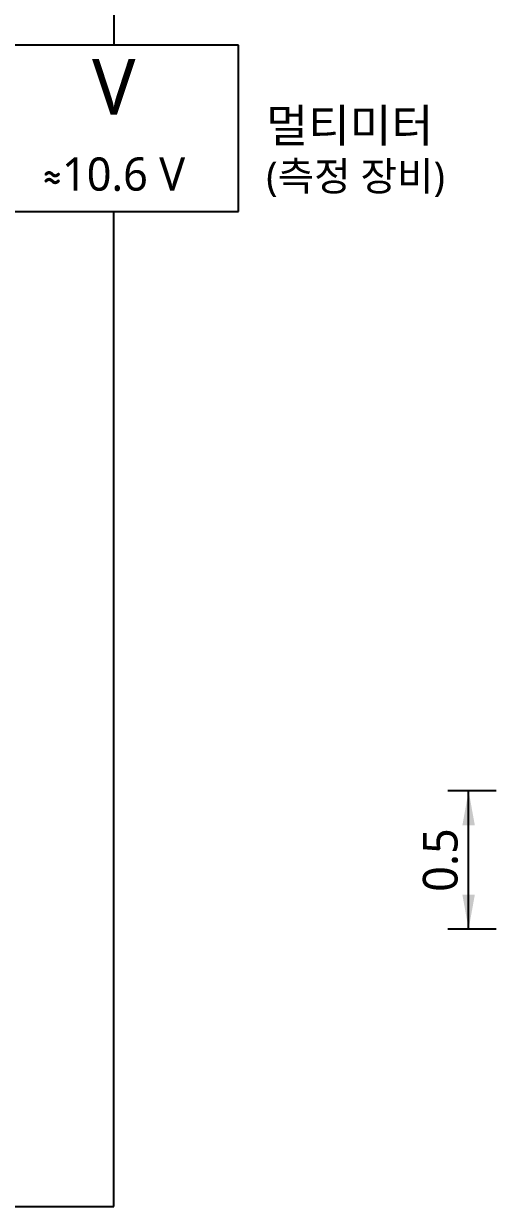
# Model space of a CAD drawing. Header units: millimetres. Extents: x 10 to 410, y 10 to 287.
# Drawn here: x 242.9 to 277, y 98 to 183.4 of the extents above; entities that cross this region are included whole.
import ezdxf
from ezdxf.enums import TextEntityAlignment as Align

# ---------------------------------------------------------------- set-up
doc = ezdxf.new("R2010")
doc.units = ezdxf.units.MM
for name, color, linetype in [('DIM', 3, 'CONTINUOUS'), ('TEXT', 7, 'CONTINUOUS'), ('THIN', 8, 'CONTINUOUS')]:
    doc.layers.add(name, color=color, linetype=linetype)
doc.styles.get("Standard").update_dxf_attribs({"font": 'malgun.ttf'})

msp = doc.modelspace()

# ---------------------------------------------------------------- linework, layer by layer
at = {"layer": 'DIM'}
for p, q in [((277, 128), (273.5, 128)), ((275, 118), (275, 128)), ((277, 118), (273.5, 118))]:
    msp.add_line(p, q, dxfattribs=at)
for points in [[(275, 128), (274.55, 125.5), (275.45, 125.5)], [(275, 118), (275.45, 120.5), (274.55, 120.5)]]:
    msp.add_solid(points, dxfattribs=at)
at = {"layer": 'THIN'}
for p, q in [((249.4, 253.638), (249.4, 181.819)), ((258.4, 181.819), (240.4, 181.819)), ((258.4, 169.819), (258.4, 181.819)), ((240.4, 169.819), (258.4, 169.819)), ((249.4, 98), (249.4, 169.819)), ((194.2, 98), (249.4, 98))]:
    msp.add_line(p, q, dxfattribs=at)

# ---------------------------------------------------------------- texts
at = {"layer": 'DIM'}
msp.add_text('0.5', height=2.5, rotation=90, dxfattribs=at).set_placement((274.2, 123), align=Align.CENTER)
at = {"layer": 'TEXT'}
for s, height, p in [('V', 4, (249.4, 176.819)), ('≈10.6 V', 2.4, (249.4, 171.319))]:
    msp.add_text(s, height=height, dxfattribs=at).set_placement(p, align=Align.CENTER)
for s, height, p in [('멀티미터', 2.4, (260.4, 174.819)), ('(측정 장비)', 2.1, (260.4, 171.319))]:
    msp.add_text(s, height=height, dxfattribs=at).set_placement(p)

doc.saveas('drawing.dxf')
